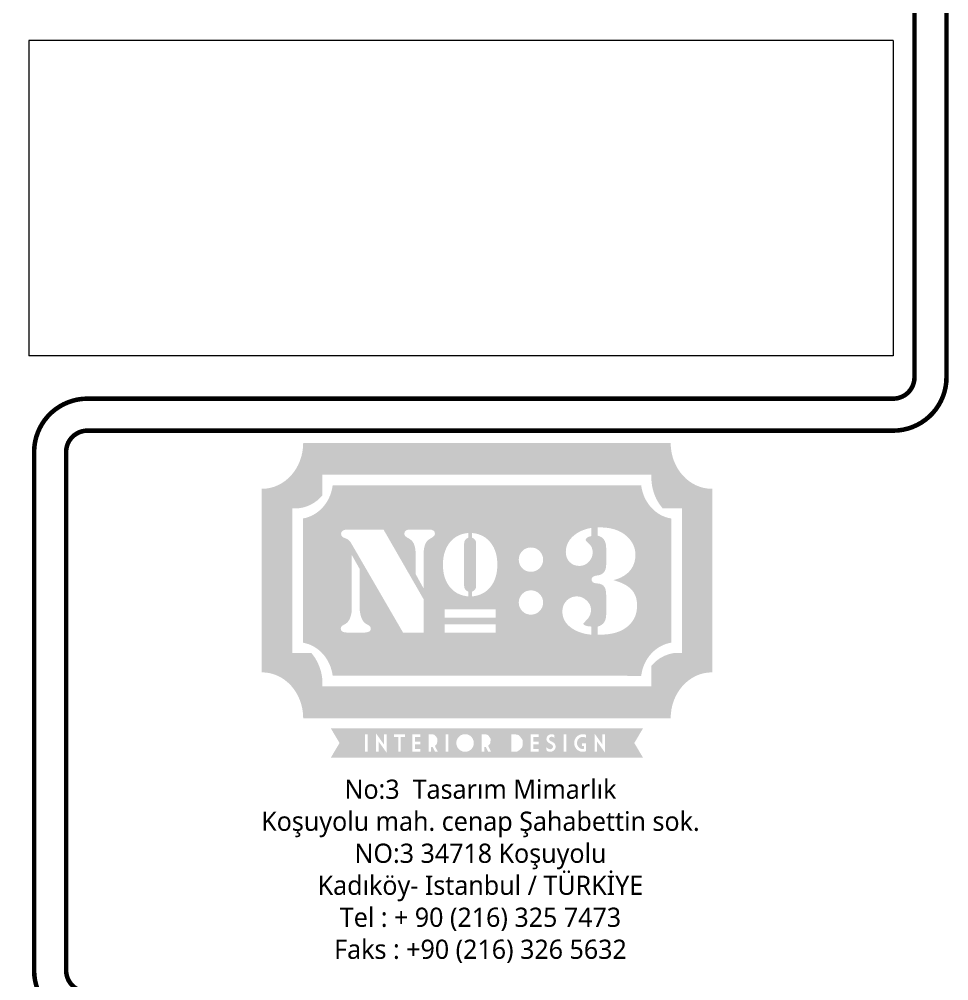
# Model space of a CAD drawing. Header units: millimetres. Extents: x 54215 to 67697, y 23496 to 56611.
# Drawn here: x 58113.1 to 58550.1, y 48710.3 to 49162.6 of the extents above; entities that cross this region are included whole.
import ezdxf

# ---------------------------------------------------------------- set-up
doc = ezdxf.new("R2010")
doc.units = ezdxf.units.MM
doc.layers.add('Layer 1', color=7, linetype='Continuous')
doc.layers.add('t_tarama', color=251, linetype='Continuous', lineweight=20)
doc.styles.get("Standard").update_dxf_attribs({"font": 'arial.ttf'})

msp = doc.modelspace()

# ---------------------------------------------------------------- hatches: boundary and pattern name
at = {"true_color": 0xe74a37}
h = msp.add_hatch(color=13, dxfattribs=at)
h.dxf.hatch_style = 1
edge = h.paths.add_edge_path()
edge.add_spline(control_points=[(58438.66, 48941.695), (58427.997, 48941.731), (58419.359, 48951.381), (58419.359, 48963.28), (58419.357, 48963.279), (58419.352, 48963.279), (58419.351, 48963.278), (58419.351, 48963.278), (58419.351, 48963.28), (58419.351, 48963.28), (58419.351, 48963.28), (58246.586, 48963.28), (58246.586, 48963.28), (58246.586, 48963.28), (58246.586, 48963.155), (58246.586, 48963.155), (58246.525, 48951.313), (58237.916, 48941.731), (58227.291, 48941.695), (58227.291, 48941.695), (58226.994, 48941.695), (58226.994, 48941.695), (58226.994, 48941.695), (58226.994, 48855.361), (58226.994, 48855.361), (58226.994, 48855.361), (58227.234, 48855.361), (58227.234, 48855.361), (58227.234, 48855.361), (58227.234, 48855.358), (58227.234, 48855.358), (58237.924, 48855.358), (58246.589, 48845.69), (58246.589, 48833.767), (58246.589, 48833.767), (58246.592, 48833.767), (58246.592, 48833.767), (58246.592, 48833.767), (58246.592, 48833.731), (58246.592, 48833.731), (58246.592, 48833.731), (58419.355, 48833.731), (58419.355, 48833.731), (58419.355, 48833.731), (58419.355, 48833.767), (58419.355, 48833.767), (58419.357, 48833.767), (58419.363, 48833.767), (58419.363, 48833.767), (58419.363, 48845.69), (58428.028, 48855.358), (58438.718, 48855.358), (58438.718, 48855.358), (58438.718, 48855.361), (58438.718, 48855.361), (58438.718, 48855.361), (58438.942, 48855.361), (58438.942, 48855.361), (58438.942, 48855.361), (58438.942, 48941.695), (58438.942, 48941.695), (58438.942, 48941.695), (58438.66, 48941.695), (58438.66, 48941.695)], knot_values=[0, 0, 0, 0, 1, 1, 1, 2, 2, 2, 3, 3, 3, 4, 4, 4, 5, 5, 5, 6, 6, 6, 7, 7, 7, 8, 8, 8, 9, 9, 9, 10, 10, 10, 11, 11, 11, 12, 12, 12, 13, 13, 13, 14, 14, 14, 15, 15, 15, 16, 16, 16, 17, 17, 17, 18, 18, 18, 19, 19, 19, 20, 20, 20, 21, 21, 21, 21], degree=3, periodic=0)
edge = h.paths.add_edge_path(flags=16)
edge.add_spline(control_points=[(58424.622, 48932.518), (58424.622, 48932.518), (58424.622, 48932.518), (58424.622, 48864.525), (58424.622, 48864.525), (58424.622, 48864.525), (58421.967, 48864.525), (58421.967, 48864.525), (58415.555, 48864.525), (58410.337, 48858.573), (58410.337, 48851.259), (58410.337, 48851.259), (58410.333, 48848.767), (58410.333, 48848.767), (58410.333, 48848.767), (58407.841, 48848.741), (58407.841, 48848.741), (58407.841, 48848.741), (58255.609, 48848.768), (58255.609, 48848.768), (58255.609, 48848.768), (58255.609, 48851.259), (58255.609, 48851.259), (58255.609, 48858.574), (58250.392, 48864.524), (58243.977, 48864.524), (58243.977, 48864.524), (58241.485, 48864.524), (58241.485, 48864.524), (58241.485, 48864.524), (58241.485, 48932.5), (58241.485, 48932.5), (58241.485, 48932.5), (58244.014, 48932.518), (58244.014, 48932.518), (58250.369, 48932.537), (58255.569, 48938.451), (58255.608, 48945.699), (58255.608, 48945.699), (58255.608, 48948.27), (58255.608, 48948.27), (58255.608, 48948.27), (58369.021, 48948.269), (58369.021, 48948.269), (58391.022, 48948.269), (58410.339, 48948.277), (58410.339, 48948.277), (58410.339, 48948.277), (58410.339, 48945.779), (58410.339, 48945.779), (58410.339, 48945.779), (58410.334, 48945.779), (58410.334, 48945.779), (58410.334, 48938.487), (58415.538, 48932.537), (58421.933, 48932.518), (58421.933, 48932.518), (58424.622, 48932.518)], knot_values=[0, 0, 0, 0, 1, 1, 1, 2, 2, 2, 3, 3, 3, 4, 4, 4, 5, 5, 5, 6, 6, 6, 7, 7, 7, 8, 8, 8, 9, 9, 9, 10, 10, 10, 11, 11, 11, 12, 12, 12, 13, 13, 13, 14, 14, 14, 15, 15, 15, 16, 16, 16, 17, 17, 17, 18, 18, 18, 19, 19, 19, 19], degree=3, periodic=0)
h = msp.add_hatch(color=13, dxfattribs=at)
h.dxf.hatch_style = 1
edge = h.paths.add_edge_path()
edge.add_spline(control_points=[(58419.641, 48898.521), (58419.641, 48913.118), (58419.641, 48927.715), (58419.641, 48927.715), (58412.319, 48928.849), (58406.514, 48935.248), (58405.507, 48943.288)], knot_values=[8, 8, 8, 8, 8.5, 8.5, 8.5, 9.5, 9.5, 9.5, 9.5], degree=3, periodic=0)
edge.add_spline(control_points=[(58405.507, 48943.288), (58405.507, 48943.288), (58260.434, 48943.288), (58260.434, 48943.288), (58259.43, 48935.324), (58253.714, 48928.969), (58246.511, 48927.748)], knot_values=[6, 6, 6, 6, 7, 7, 7, 8, 8, 8, 8], degree=3, periodic=0)
edge.add_spline(control_points=[(58246.511, 48927.748), (58246.511, 48927.748), (58246.47, 48869.302), (58246.47, 48869.302), (58253.715, 48868.1), (58259.44, 48861.74), (58260.437, 48853.749)], knot_values=[4, 4, 4, 4, 5, 5, 5, 6, 6, 6, 6], degree=3, periodic=0)
edge.add_spline(control_points=[(58260.437, 48853.749), (58260.437, 48853.749), (58405.351, 48853.723), (58405.351, 48853.723), (58405.351, 48853.723), (58405.351, 48853.723), (58405.351, 48853.723)], knot_values=[2.99999, 2.99999, 2.99999, 2.99999, 3.99999, 3.99999, 3.99999, 4, 4, 4, 4], degree=3, periodic=0)
edge.add_spline(control_points=[(58405.351, 48853.723), (58405.351, 48853.723), (58405.351, 48853.749), (58405.351, 48853.749), (58405.351, 48853.749), (58405.351, 48853.749), (58405.351, 48853.749)], knot_values=[1.99999, 1.99999, 1.99999, 1.99999, 2.99998, 2.99998, 2.99998, 2.99999, 2.99999, 2.99999, 2.99999], degree=3, periodic=0)
edge.add_spline(control_points=[(58405.351, 48853.749), (58405.351, 48853.749), (58405.51, 48853.749), (58405.51, 48853.749)], knot_values=[1.00001, 1.00001, 1.00001, 1.00001, 1.99999, 1.99999, 1.99999, 1.99999], degree=3, periodic=0)
edge.add_spline(control_points=[(58405.51, 48853.749), (58406.515, 48861.8), (58412.319, 48868.197), (58419.641, 48869.328)], knot_values=[0, 0, 0, 0, 1, 1, 1, 1], degree=3, periodic=0)
edge.add_spline(control_points=[(58419.641, 48869.328), (58419.641, 48869.328), (58419.641, 48883.925), (58419.641, 48898.521)], knot_values=[9.5, 9.5, 9.5, 9.5, 10, 10, 10, 10], degree=3, periodic=0)
edge = h.paths.add_edge_path(flags=16)
edge.add_spline(control_points=[(58349.583, 48912.396), (58350.677, 48913.53), (58352.037, 48914.091), (58353.66, 48914.091), (58355.284, 48914.091), (58356.641, 48913.53), (58357.738, 48912.396)], knot_values=[5, 5, 5, 5, 6, 6, 6, 7, 7, 7, 7], degree=3, periodic=0)
edge.add_spline(control_points=[(58357.738, 48912.396), (58358.833, 48911.269), (58359.381, 48909.928), (58359.381, 48908.369)], knot_values=[7, 7, 7, 7, 8, 8, 8, 8], degree=3, periodic=0)
edge.add_spline(control_points=[(58359.381, 48908.369), (58359.381, 48906.819), (58358.833, 48905.477), (58357.738, 48904.348)], knot_values=[0, 0, 0, 0, 1, 1, 1, 1], degree=3, periodic=0)
edge.add_spline(control_points=[(58357.738, 48904.348), (58356.641, 48903.218), (58355.284, 48902.653), (58353.66, 48902.653), (58352.037, 48902.653), (58350.677, 48903.218), (58349.583, 48904.348), (58348.488, 48905.477), (58347.938, 48906.819), (58347.938, 48908.369)], knot_values=[1, 1, 1, 1, 2, 2, 2, 3, 3, 3, 4, 4, 4, 4], degree=3, periodic=0)
edge.add_spline(control_points=[(58347.938, 48908.369), (58347.938, 48909.928), (58348.488, 48911.269), (58349.583, 48912.396)], knot_values=[4, 4, 4, 4, 5, 5, 5, 5], degree=3, periodic=0)
edge = h.paths.add_edge_path(flags=16)
edge.add_spline(control_points=[(58325.942, 48920.921), (58329.828, 48920.564), (58332.835, 48918.939), (58334.954, 48916.049)], knot_values=[5, 5, 5, 5, 6, 6, 6, 6], degree=3, periodic=0)
edge.add_spline(control_points=[(58334.954, 48916.049), (58336.902, 48913.391), (58337.874, 48910.04), (58337.874, 48906)], knot_values=[6, 6, 6, 6, 7, 7, 7, 7], degree=3, periodic=0)
edge.add_spline(control_points=[(58337.874, 48906), (58337.874, 48901.958), (58336.902, 48898.605), (58334.954, 48895.945)], knot_values=[7, 7, 7, 7, 8, 8, 8, 8], degree=3, periodic=0)
edge.add_spline(control_points=[(58334.954, 48895.945), (58332.835, 48893.055), (58329.828, 48891.433), (58325.942, 48891.073)], knot_values=[8, 8, 8, 8, 9, 9, 9, 9], degree=3, periodic=0)
edge.add_spline(control_points=[(58325.942, 48891.073), (58325.942, 48891.073), (58325.942, 48893.3), (58325.942, 48893.3)], knot_values=[0, 0, 0, 0, 1, 1, 1, 1], degree=3, periodic=0)
edge.add_spline(control_points=[(58325.942, 48893.3), (58327.246, 48893.76), (58327.898, 48894.678), (58327.898, 48896.061), (58327.898, 48896.061), (58327.898, 48915.932), (58327.898, 48915.932)], knot_values=[1, 1, 1, 1, 2, 2, 2, 3, 3, 3, 3], degree=3, periodic=0)
edge.add_spline(control_points=[(58327.898, 48915.932), (58327.898, 48917.316), (58327.246, 48918.237), (58325.942, 48918.698), (58325.942, 48918.698), (58325.942, 48920.921), (58325.942, 48920.921)], knot_values=[3, 3, 3, 3, 4, 4, 4, 5, 5, 5, 5], degree=3, periodic=0)
edge = h.paths.add_edge_path(flags=16)
edge.add_spline(control_points=[(58324.216, 48920.921), (58324.216, 48920.921), (58324.216, 48918.698), (58324.216, 48918.698)], knot_values=[0, 0, 0, 0, 1, 1, 1, 1], degree=3, periodic=0)
edge.add_spline(control_points=[(58324.216, 48918.698), (58322.91, 48918.237), (58322.259, 48917.316), (58322.259, 48915.932), (58322.259, 48915.932), (58322.259, 48896.061), (58322.259, 48896.061)], knot_values=[1, 1, 1, 1, 2, 2, 2, 3, 3, 3, 3], degree=3, periodic=0)
edge.add_spline(control_points=[(58322.259, 48896.061), (58322.259, 48894.678), (58322.91, 48893.76), (58324.216, 48893.3), (58324.216, 48893.3), (58324.216, 48891.073), (58324.216, 48891.073)], knot_values=[3, 3, 3, 3, 4, 4, 4, 5, 5, 5, 5], degree=3, periodic=0)
edge.add_spline(control_points=[(58324.216, 48891.073), (58320.325, 48891.433), (58317.321, 48893.055), (58315.198, 48895.945)], knot_values=[5, 5, 5, 5, 6, 6, 6, 6], degree=3, periodic=0)
edge.add_spline(control_points=[(58315.198, 48895.945), (58313.255, 48898.605), (58312.282, 48901.958), (58312.282, 48906)], knot_values=[6, 6, 6, 6, 7, 7, 7, 7], degree=3, periodic=0)
edge.add_spline(control_points=[(58312.282, 48906), (58312.282, 48910.04), (58313.255, 48913.391), (58315.198, 48916.049)], knot_values=[7, 7, 7, 7, 8, 8, 8, 8], degree=3, periodic=0)
edge.add_spline(control_points=[(58315.198, 48916.049), (58317.321, 48918.939), (58320.325, 48920.564), (58324.216, 48920.921)], knot_values=[8, 8, 8, 8, 9, 9, 9, 9], degree=3, periodic=0)
edge = h.paths.add_edge_path(flags=16)
edge.add_spline(control_points=[(58370.057, 48911.895), (58370.057, 48915.008), (58371.333, 48917.62), (58373.882, 48919.737)], knot_values=[8, 8, 8, 8, 9, 9, 9, 9], degree=3, periodic=0)
edge.add_spline(control_points=[(58373.882, 48919.737), (58376.13, 48921.597), (58378.871, 48922.786), (58382.114, 48923.301)], knot_values=[9, 9, 9, 9, 10, 10, 10, 10], degree=3, periodic=0)
edge.add_spline(control_points=[(58382.114, 48923.301), (58382.114, 48923.301), (58382.114, 48919.479), (58382.114, 48919.479)], knot_values=[0, 0, 0, 0, 1, 1, 1, 1], degree=3, periodic=0)
edge.add_spline(control_points=[(58382.114, 48919.479), (58380.299, 48919.131), (58379.392, 48918.505), (58379.392, 48917.598)], knot_values=[1, 1, 1, 1, 2, 2, 2, 2], degree=3, periodic=0)
edge.add_spline(control_points=[(58379.392, 48917.598), (58379.392, 48917.385), (58379.93, 48916.779), (58381.012, 48915.785)], knot_values=[2, 2, 2, 2, 3, 3, 3, 3], degree=3, periodic=0)
edge.add_spline(control_points=[(58381.012, 48915.785), (58382.136, 48914.79), (58382.699, 48913.451), (58382.699, 48911.763)], knot_values=[3, 3, 3, 3, 4, 4, 4, 4], degree=3, periodic=0)
edge.add_spline(control_points=[(58382.699, 48911.763), (58382.699, 48910.077), (58382.07, 48908.59), (58380.818, 48907.291)], knot_values=[4, 4, 4, 4, 5, 5, 5, 5], degree=3, periodic=0)
edge.add_spline(control_points=[(58380.818, 48907.291), (58379.611, 48906.038), (58378.161, 48905.411), (58376.472, 48905.411)], knot_values=[5, 5, 5, 5, 6, 6, 6, 6], degree=3, periodic=0)
edge.add_spline(control_points=[(58376.472, 48905.411), (58374.615, 48905.411), (58373.081, 48906.019), (58371.874, 48907.225)], knot_values=[6, 6, 6, 6, 7, 7, 7, 7], degree=3, periodic=0)
edge.add_spline(control_points=[(58371.874, 48907.225), (58370.664, 48908.479), (58370.057, 48910.036), (58370.057, 48911.895)], knot_values=[7, 7, 7, 7, 8, 8, 8, 8], degree=3, periodic=0)
edge = h.paths.add_edge_path(flags=16)
edge.add_spline(control_points=[(58349.583, 48892.236), (58350.677, 48893.369), (58352.037, 48893.931), (58353.66, 48893.931), (58355.284, 48893.931), (58356.641, 48893.369), (58357.738, 48892.236)], knot_values=[5, 5, 5, 5, 6, 6, 6, 7, 7, 7, 7], degree=3, periodic=0)
edge.add_spline(control_points=[(58357.738, 48892.236), (58358.833, 48891.108), (58359.381, 48889.766), (58359.381, 48888.212)], knot_values=[7, 7, 7, 7, 8, 8, 8, 8], degree=3, periodic=0)
edge.add_spline(control_points=[(58359.381, 48888.212), (58359.381, 48886.66), (58358.833, 48885.318), (58357.738, 48884.189)], knot_values=[0, 0, 0, 0, 1, 1, 1, 1], degree=3, periodic=0)
edge.add_spline(control_points=[(58357.738, 48884.189), (58356.641, 48883.061), (58355.284, 48882.495), (58353.66, 48882.495), (58352.037, 48882.495), (58350.677, 48883.061), (58349.583, 48884.189)], knot_values=[1, 1, 1, 1, 2, 2, 2, 3, 3, 3, 3], degree=3, periodic=0)
edge.add_spline(control_points=[(58349.583, 48884.189), (58348.488, 48885.318), (58347.938, 48886.66), (58347.938, 48888.212)], knot_values=[3, 3, 3, 3, 4, 4, 4, 4], degree=3, periodic=0)
edge.add_spline(control_points=[(58347.938, 48888.212), (58347.938, 48889.766), (58348.488, 48891.108), (58349.583, 48892.236)], knot_values=[4, 4, 4, 4, 5, 5, 5, 5], degree=3, periodic=0)
edge = h.paths.add_edge_path(flags=16)
edge.add_spline(control_points=[(58385.033, 48923.498), (58390.865, 48923.757), (58395.444, 48922.376), (58398.772, 48919.35)], knot_values=[16, 16, 16, 16, 17, 17, 17, 17], degree=3, periodic=0)
edge.add_spline(control_points=[(58398.772, 48919.35), (58401.453, 48916.885), (58402.791, 48913.989), (58402.791, 48910.661)], knot_values=[17, 17, 17, 17, 18, 18, 18, 18], degree=3, periodic=0)
edge.add_spline(control_points=[(58402.791, 48910.661), (58402.791, 48907.595), (58401.846, 48905.002), (58399.942, 48902.883)], knot_values=[18, 18, 18, 18, 19, 19, 19, 19], degree=3, periodic=0)
edge.add_spline(control_points=[(58399.942, 48902.883), (58398.166, 48900.938), (58395.728, 48899.577), (58392.616, 48898.799)], knot_values=[19, 19, 19, 19, 20, 20, 20, 20], degree=3, periodic=0)
edge.add_spline(control_points=[(58392.616, 48898.799), (58392.616, 48898.799), (58392.616, 48898.671), (58392.616, 48898.671)], knot_values=[0.00001, 0.00001, 0.00001, 0.00001, 1, 1, 1, 1], degree=3, periodic=0)
edge.add_spline(control_points=[(58392.616, 48898.671), (58396.33, 48897.634), (58399.032, 48896.252), (58400.717, 48894.523)], knot_values=[1, 1, 1, 1, 2, 2, 2, 2], degree=3, periodic=0)
edge.add_spline(control_points=[(58400.717, 48894.523), (58402.618, 48892.62), (58403.572, 48890.049), (58403.572, 48886.807)], knot_values=[2, 2, 2, 2, 3, 3, 3, 3], degree=3, periodic=0)
edge.add_spline(control_points=[(58403.572, 48886.807), (58403.572, 48883.093), (58402.339, 48880.022), (58399.875, 48877.604)], knot_values=[3, 3, 3, 3, 4, 4, 4, 4], degree=3, periodic=0)
edge.add_spline(control_points=[(58399.875, 48877.604), (58396.635, 48874.447), (58391.685, 48872.937), (58385.033, 48873.068), (58385.033, 48873.068), (58385.033, 48876.892), (58385.033, 48876.892)], knot_values=[4, 4, 4, 4, 5, 5, 5, 6, 6, 6, 6], degree=3, periodic=0)
edge.add_spline(control_points=[(58385.033, 48876.892), (58387.711, 48877.54), (58389.051, 48879.488), (58389.051, 48882.722), (58389.051, 48882.722), (58389.051, 48891.412), (58389.051, 48891.412)], knot_values=[6, 6, 6, 6, 7, 7, 7, 8, 8, 8, 8], degree=3, periodic=0)
edge.add_spline(control_points=[(58389.051, 48891.412), (58389.051, 48893.18), (58388.811, 48894.498), (58388.336, 48895.363)], knot_values=[8, 8, 8, 8, 9, 9, 9, 9], degree=3, periodic=0)
edge.add_spline(control_points=[(58388.336, 48895.363), (58387.733, 48896.489), (58386.545, 48897.092), (58384.775, 48897.183)], knot_values=[9, 9, 9, 9, 10, 10, 10, 10], degree=3, periodic=0)
edge.add_spline(control_points=[(58384.775, 48897.183), (58383.043, 48897.267), (58382.178, 48897.87), (58382.178, 48898.994)], knot_values=[10, 10, 10, 10, 11, 11, 11, 11], degree=3, periodic=0)
edge.add_spline(control_points=[(58382.178, 48898.994), (58382.178, 48900.118), (58383.066, 48900.768), (58384.838, 48900.938)], knot_values=[11, 11, 11, 11, 12, 12, 12, 12], degree=3, periodic=0)
edge.add_spline(control_points=[(58384.838, 48900.938), (58387.646, 48901.2), (58389.051, 48902.949), (58389.051, 48906.189), (58389.051, 48906.189), (58389.051, 48913.712), (58389.051, 48913.712)], knot_values=[12, 12, 12, 12, 13, 13, 13, 14, 14, 14, 14], degree=3, periodic=0)
edge.add_spline(control_points=[(58389.051, 48913.712), (58389.051, 48917.08), (58387.711, 48919.07), (58385.033, 48919.671), (58385.033, 48919.671), (58385.033, 48923.498), (58385.033, 48923.498)], knot_values=[14, 14, 14, 14, 15, 15, 15, 16, 16, 16, 16], degree=3, periodic=0)
edge = h.paths.add_edge_path(flags=16)
edge.add_spline(control_points=[(58308.527, 48920.579), (58308.527, 48919.888), (58308.072, 48919.286), (58307.165, 48918.766)], knot_values=[7, 7, 7, 7, 8, 8, 8, 8], degree=3, periodic=0)
edge.add_spline(control_points=[(58307.165, 48918.766), (58305.911, 48918.115), (58305.048, 48917.449), (58304.571, 48916.757)], knot_values=[8, 8, 8, 8, 9, 9, 9, 9], degree=3, periodic=0)
edge.add_spline(control_points=[(58304.571, 48916.757), (58303.664, 48915.46), (58303.209, 48913.474), (58303.209, 48910.791), (58303.209, 48910.791), (58303.209, 48908.575), (58303.209, 48905.806)], knot_values=[9, 9, 9, 9, 10, 10, 10, 10.3750225, 10.3750225, 10.3750225, 10.3750225], degree=3, periodic=0)
edge.add_spline(control_points=[(58303.209, 48905.806), (58303.209, 48903.037), (58303.209, 48899.715), (58303.209, 48897.5)], knot_values=[10.3750225, 10.3750225, 10.3750225, 10.3750225, 10.750015, 10.750015, 10.750015, 10.750015], degree=3, periodic=0)
edge.add_spline(control_points=[(58303.209, 48897.5), (58303.209, 48896.946), (58303.209, 48896.461), (58303.209, 48896.072)], knot_values=[10.750015, 10.750015, 10.750015, 10.750015, 10.8437631, 10.8437631, 10.8437631, 10.8437631], degree=3, periodic=0)
edge.add_spline(control_points=[(58303.209, 48896.072), (58303.209, 48895.683), (58303.209, 48895.388), (58303.209, 48895.215)], knot_values=[10.8437631, 10.8437631, 10.8437631, 10.8437631, 10.9375113, 10.9375113, 10.9375113, 10.9375113], degree=3, periodic=0)
edge.add_spline(control_points=[(58303.209, 48895.215), (58303.209, 48895.172), (58303.209, 48895.136), (58303.209, 48895.109)], knot_values=[10.9375113, 10.9375113, 10.9375113, 10.9375113, 10.9609483, 10.9609483, 10.9609483, 10.9609483], degree=3, periodic=0)
edge.add_spline(control_points=[(58303.209, 48895.109), (58303.209, 48895.081), (58303.209, 48895.061), (58303.209, 48895.05)], knot_values=[10.9609483, 10.9609483, 10.9609483, 10.9609483, 10.9843853, 10.9843853, 10.9843853, 10.9843853], degree=3, periodic=0)
edge.add_spline(control_points=[(58303.209, 48895.05), (58303.209, 48895.047), (58303.209, 48895.045), (58303.209, 48895.043)], knot_values=[10.9843853, 10.9843853, 10.9843853, 10.9843853, 10.9902446, 10.9902446, 10.9902446, 10.9902446], degree=3, periodic=0)
edge.add_spline(control_points=[(58303.209, 48895.043), (58303.209, 48895.041), (58303.209, 48895.04), (58303.209, 48895.039)], knot_values=[10.9902446, 10.9902446, 10.9902446, 10.9902446, 10.9961038, 10.9961038, 10.9961038, 10.9961038], degree=3, periodic=0)
edge.add_spline(control_points=[(58303.209, 48895.039), (58303.209, 48895.039), (58303.209, 48895.039), (58303.209, 48895.039)], knot_values=[10.9961038, 10.9961038, 10.9961038, 10.9961038, 10.9975686, 10.9975686, 10.9975686, 10.9975686], degree=3, periodic=0)
edge.add_spline(control_points=[(58303.209, 48895.039), (58303.209, 48895.039), (58303.209, 48895.039), (58303.209, 48895.039)], knot_values=[10.9975686, 10.9975686, 10.9975686, 10.9975686, 10.9990335, 10.9990335, 10.9990335, 10.9990335], degree=3, periodic=0)
edge.add_spline(control_points=[(58303.209, 48895.039), (58303.209, 48895.039), (58303.209, 48895.039), (58303.209, 48895.039)], knot_values=[10.9990335, 10.9990335, 10.9990335, 10.9990335, 10.9993997, 10.9993997, 10.9993997, 10.9993997], degree=3, periodic=0)
edge.add_spline(control_points=[(58303.209, 48895.039), (58303.209, 48895.039), (58303.209, 48895.039), (58303.209, 48895.039)], knot_values=[10.9993997, 10.9993997, 10.9993997, 10.9993997, 10.9997659, 10.9997659, 10.9997659, 10.9997659], degree=3, periodic=0)
edge.add_spline(control_points=[(58303.209, 48895.039), (58303.209, 48895.039), (58303.209, 48895.039), (58303.209, 48895.039), (58303.209, 48895.039), (58303.209, 48895.039), (58303.209, 48895.039)], knot_values=[10.9997659, 10.9997659, 10.9997659, 10.9997659, 11, 11, 11, 11.0048927, 11.0048927, 11.0048927, 11.0048927], degree=3, periodic=0)
edge.add_spline(control_points=[(58303.041, 48895.112), (58303.001, 48895.184), (58302.934, 48895.306), (58302.844, 48895.468)], knot_values=[12.0624887, 12.0624887, 12.0624887, 12.0624887, 12.1562369, 12.1562369, 12.1562369, 12.1562369], degree=3, periodic=0)
edge.add_spline(control_points=[(58302.844, 48895.468), (58302.754, 48895.63), (58302.642, 48895.832), (58302.515, 48896.062)], knot_values=[12.1562369, 12.1562369, 12.1562369, 12.1562369, 12.249985, 12.249985, 12.249985, 12.249985], degree=3, periodic=0)
edge.add_spline(control_points=[(58302.515, 48896.062), (58302.004, 48896.983), (58301.238, 48898.365), (58300.6, 48899.516)], knot_values=[12.249985, 12.249985, 12.249985, 12.249985, 12.6249775, 12.6249775, 12.6249775, 12.6249775], degree=3, periodic=0)
edge.add_spline(control_points=[(58300.6, 48899.516), (58299.961, 48900.667), (58299.451, 48901.589), (58299.451, 48901.589), (58299.451, 48901.589), (58299.451, 48910.791), (58299.451, 48910.791)], knot_values=[12.6249775, 12.6249775, 12.6249775, 12.6249775, 13, 13, 13, 14, 14, 14, 14], degree=3, periodic=0)
edge.add_spline(control_points=[(58299.451, 48910.791), (58299.451, 48913.474), (58298.996, 48915.46), (58298.09, 48916.757)], knot_values=[1, 1, 1, 1, 2, 2, 2, 2], degree=3, periodic=0)
edge.add_spline(control_points=[(58298.09, 48916.757), (58297.615, 48917.449), (58296.752, 48918.115), (58295.498, 48918.766)], knot_values=[2, 2, 2, 2, 3, 3, 3, 3], degree=3, periodic=0)
edge.add_spline(control_points=[(58295.498, 48918.766), (58294.588, 48919.286), (58294.136, 48919.888), (58294.136, 48920.579)], knot_values=[3, 3, 3, 3, 4, 4, 4, 4], degree=3, periodic=0)
edge.add_spline(control_points=[(58294.136, 48920.579), (58294.136, 48921.877), (58295.066, 48922.526), (58296.922, 48922.526), (58296.922, 48922.526), (58305.74, 48922.526), (58305.74, 48922.526)], knot_values=[4, 4, 4, 4, 5, 5, 5, 6, 6, 6, 6], degree=3, periodic=0)
edge.add_spline(control_points=[(58305.74, 48922.526), (58307.597, 48922.526), (58308.527, 48921.877), (58308.527, 48920.579)], knot_values=[6, 6, 6, 6, 7, 7, 7, 7], degree=3, periodic=0)
h.paths.add_polyline_path([(58337.073, 48885.013), (58337.073, 48881.071), (58313.081, 48881.071), (58313.081, 48885.013)], flags=16)
edge = h.paths.add_edge_path(flags=16)
edge.add_spline(control_points=[(58370.381, 48889.014), (58371.679, 48890.395), (58373.341, 48891.086), (58375.374, 48891.086)], knot_values=[4, 4, 4, 4, 5, 5, 5, 5], degree=3, periodic=0)
edge.add_spline(control_points=[(58375.374, 48891.086), (58377.014, 48891.086), (58378.503, 48890.437), (58379.846, 48889.144)], knot_values=[5, 5, 5, 5, 6, 6, 6, 6], degree=3, periodic=0)
edge.add_spline(control_points=[(58379.846, 48889.144), (58381.231, 48887.887), (58381.917, 48886.44), (58381.917, 48884.8)], knot_values=[6, 6, 6, 6, 7, 7, 7, 7], degree=3, periodic=0)
edge.add_spline(control_points=[(58381.917, 48884.8), (58381.917, 48883.029), (58381.314, 48881.515), (58380.106, 48880.26)], knot_values=[7, 7, 7, 7, 8, 8, 8, 8], degree=3, periodic=0)
edge.add_spline(control_points=[(58380.106, 48880.26), (58378.892, 48879.007), (58378.291, 48878.337), (58378.291, 48878.252)], knot_values=[8, 8, 8, 8, 9, 9, 9, 9], degree=3, periodic=0)
edge.add_spline(control_points=[(58378.291, 48878.252), (58378.291, 48877.519), (58379.564, 48877.063), (58382.114, 48876.892)], knot_values=[9, 9, 9, 9, 10, 10, 10, 10], degree=3, periodic=0)
edge.add_spline(control_points=[(58382.114, 48876.892), (58382.114, 48876.892), (58382.114, 48873.068), (58382.114, 48873.068)], knot_values=[0, 0, 0, 0, 1, 1, 1, 1], degree=3, periodic=0)
edge.add_spline(control_points=[(58382.114, 48873.068), (58378.573, 48873.371), (58375.522, 48874.361), (58372.975, 48876.047)], knot_values=[1, 1, 1, 1, 2, 2, 2, 2], degree=3, periodic=0)
edge.add_spline(control_points=[(58372.975, 48876.047), (58369.948, 48878.081), (58368.436, 48880.736), (58368.436, 48884.022)], knot_values=[2, 2, 2, 2, 3, 3, 3, 3], degree=3, periodic=0)
edge.add_spline(control_points=[(58368.436, 48884.022), (58368.436, 48886.013), (58369.087, 48887.672), (58370.381, 48889.014)], knot_values=[3, 3, 3, 3, 4, 4, 4, 4], degree=3, periodic=0)
h.paths.add_polyline_path([(58337.073, 48877.982), (58337.073, 48874.039), (58313.081, 48874.039), (58313.081, 48877.982)], flags=16)
edge = h.paths.add_edge_path(flags=16)
edge.add_spline(control_points=[(58293.778, 48906.125), (58298.493, 48897.924), (58303.209, 48889.723), (58303.209, 48889.723), (58303.209, 48889.723), (58303.209, 48885.802), (58303.209, 48881.881)], knot_values=[0.5, 0.5, 0.5, 0.5, 1, 1, 1, 1.5, 1.5, 1.5, 1.5], degree=3, periodic=0)
edge.add_spline(control_points=[(58303.209, 48881.881), (58303.209, 48877.96), (58303.209, 48874.039), (58303.209, 48874.039), (58303.209, 48874.039), (58300.795, 48874.039), (58298.382, 48874.039)], knot_values=[1.5, 1.5, 1.5, 1.5, 2, 2, 2, 2.5, 2.5, 2.5, 2.5], degree=3, periodic=0)
edge.add_spline(control_points=[(58298.382, 48874.039), (58295.968, 48874.039), (58293.555, 48874.039), (58293.555, 48874.039), (58293.555, 48874.039), (58269.828, 48914.94), (58269.828, 48914.94)], knot_values=[2.5, 2.5, 2.5, 2.5, 3, 3, 3, 4, 4, 4, 4], degree=3, periodic=0)
edge.add_spline(control_points=[(58269.828, 48914.94), (58269.137, 48916.151), (58268.681, 48916.866), (58268.467, 48917.08)], knot_values=[4, 4, 4, 4, 5, 5, 5, 5], degree=3, periodic=0)
edge.add_spline(control_points=[(58268.467, 48917.08), (58267.992, 48917.684), (58267.276, 48918.137), (58266.326, 48918.44)], knot_values=[5, 5, 5, 5, 6, 6, 6, 6], degree=3, periodic=0)
edge.add_spline(control_points=[(58266.326, 48918.44), (58265.03, 48918.872), (58264.38, 48919.564), (58264.38, 48920.517)], knot_values=[6, 6, 6, 6, 7, 7, 7, 7], degree=3, periodic=0)
edge.add_spline(control_points=[(58264.38, 48920.517), (58264.38, 48921.855), (58265.486, 48922.526), (58267.69, 48922.526), (58267.69, 48922.526), (58271.855, 48922.526), (58276.019, 48922.526)], knot_values=[7, 7, 7, 7, 8, 8, 8, 8.5, 8.5, 8.5, 8.5], degree=3, periodic=0)
edge.add_spline(control_points=[(58276.019, 48922.526), (58280.184, 48922.526), (58284.348, 48922.526), (58284.348, 48922.526), (58284.348, 48922.526), (58289.063, 48914.325), (58293.778, 48906.125)], knot_values=[8.5, 8.5, 8.5, 8.5, 9, 9, 9, 9.5, 9.5, 9.5, 9.5], degree=3, periodic=0)
edge = h.paths.add_edge_path(flags=16)
edge.add_spline(control_points=[(58271.382, 48907.099), (58272.289, 48905.479), (58273.196, 48903.859), (58273.196, 48903.859), (58273.196, 48903.859), (58273.196, 48884.28), (58273.196, 48884.28)], knot_values=[2.5, 2.5, 2.5, 2.5, 3, 3, 3, 4, 4, 4, 4], degree=3, periodic=0)
edge.add_spline(control_points=[(58273.196, 48884.28), (58273.501, 48881.945), (58274.106, 48880.238), (58275.012, 48879.161)], knot_values=[4, 4, 4, 4, 5, 5, 5, 5], degree=3, periodic=0)
edge.add_spline(control_points=[(58275.012, 48879.161), (58275.402, 48878.643), (58276.158, 48878.102), (58277.28, 48877.54)], knot_values=[5, 5, 5, 5, 6, 6, 6, 6], degree=3, periodic=0)
edge.add_spline(control_points=[(58277.28, 48877.54), (58278.018, 48877.152), (58278.383, 48876.607), (58278.383, 48875.921)], knot_values=[6, 6, 6, 6, 7, 7, 7, 7], degree=3, periodic=0)
edge.add_spline(control_points=[(58278.383, 48875.921), (58278.383, 48874.667), (58277.261, 48874.039), (58275.012, 48874.039), (58275.012, 48874.039), (58267.623, 48874.039), (58267.623, 48874.039)], knot_values=[7, 7, 7, 7, 8, 8, 8, 9, 9, 9, 9], degree=3, periodic=0)
edge.add_spline(control_points=[(58267.623, 48874.039), (58265.376, 48874.039), (58264.253, 48874.667), (58264.253, 48875.921)], knot_values=[9, 9, 9, 9, 10, 10, 10, 10], degree=3, periodic=0)
edge.add_spline(control_points=[(58264.253, 48875.921), (58264.253, 48876.607), (58264.621, 48877.152), (58265.354, 48877.54)], knot_values=[10, 10, 10, 10, 11, 11, 11, 11], degree=3, periodic=0)
edge.add_spline(control_points=[(58265.354, 48877.54), (58266.478, 48878.102), (58267.233, 48878.643), (58267.623, 48879.161)], knot_values=[11, 11, 11, 11, 12, 12, 12, 12], degree=3, periodic=0)
edge.add_spline(control_points=[(58267.623, 48879.161), (58268.532, 48880.238), (58269.137, 48881.945), (58269.438, 48884.28)], knot_values=[12, 12, 12, 12, 13, 13, 13, 13], degree=3, periodic=0)
edge.add_spline(control_points=[(58269.438, 48884.28), (58269.438, 48884.28), (58269.438, 48890.795), (58269.438, 48897.31)], knot_values=[0, 0, 0, 0, 0.5, 0.5, 0.5, 0.5], degree=3, periodic=0)
edge.add_spline(control_points=[(58269.438, 48897.31), (58269.438, 48903.824), (58269.438, 48910.339), (58269.438, 48910.339)], knot_values=[0.5, 0.5, 0.5, 0.5, 1, 1, 1, 1], degree=3, periodic=0)
edge.add_spline(control_points=[(58269.438, 48910.339), (58269.438, 48910.339), (58269.568, 48910.339), (58269.568, 48910.339)], knot_values=[1.00001, 1.00001, 1.00001, 1.00001, 1.99999, 1.99999, 1.99999, 1.99999], degree=3, periodic=0)
edge.add_spline(control_points=[(58269.568, 48910.339), (58269.568, 48910.339), (58269.568, 48910.339), (58269.568, 48910.339), (58269.568, 48910.339), (58270.475, 48908.719), (58271.382, 48907.099)], knot_values=[1.99999, 1.99999, 1.99999, 1.99999, 2.25, 2.25, 2.25, 2.5, 2.5, 2.5, 2.5], degree=3, periodic=0)
at = {"layer": 'Layer 1', "true_color": 0xe74a37}
h = msp.add_hatch(color=13, dxfattribs=at)
h.dxf.hatch_style = 2
h.paths.add_polyline_path([(58378.67, 48829.086), (58287.264, 48829.086), (58259.541, 48829.086), (58263.67, 48822.134), (58259.541, 48815.178), (58287.264, 48815.178), (58378.67, 48815.178), (58406.395, 48815.178), (58402.264, 48822.134), (58406.395, 48829.086)])
h.paths.add_polyline_path([(58276.867, 48818.002), (58275.657, 48818.002), (58275.657, 48826.215), (58276.867, 48826.215)])
h.paths.add_polyline_path([(58285.757, 48817.64), (58282.069, 48822.795), (58282.069, 48818.002), (58280.86, 48818.002), (58280.86, 48826.596), (58284.548, 48821.428), (58284.548, 48826.261), (58285.757, 48826.261)])
h.paths.add_polyline_path([(58294.44, 48824.966), (58292.454, 48824.966), (58292.454, 48818.047), (58291.244, 48818.047), (58291.244, 48824.966), (58289.258, 48824.966), (58289.258, 48826.261), (58294.44, 48826.261)])
h.paths.add_polyline_path([(58301.622, 48824.966), (58299.155, 48824.966), (58299.155, 48822.734), (58301.622, 48822.734), (58301.622, 48821.483), (58299.155, 48821.483), (58299.155, 48819.253), (58301.622, 48819.253), (58301.622, 48818.002), (58297.941, 48818.002), (58297.941, 48826.215), (58301.622, 48826.215)])
edge = h.paths.add_edge_path()
edge.add_spline(control_points=[(58309.404, 48821.736), (58309.404, 48821.736), (58309.404, 48821.736), (58308.875, 48821.153), (58308.741, 48821.01), (58308.605, 48820.883), (58308.46, 48820.775), (58308.46, 48820.775), (58309.901, 48817.991), (58309.901, 48817.991), (58309.901, 48817.991), (58308.606, 48817.991), (58308.606, 48817.991), (58308.606, 48817.991), (58307.408, 48820.324), (58307.408, 48820.324), (58307.258, 48820.298), (58307.108, 48820.285), (58306.954, 48820.285), (58306.882, 48820.285), (58306.811, 48820.288), (58306.737, 48820.295), (58306.737, 48820.295), (58306.737, 48818.013), (58306.737, 48818.013), (58306.737, 48818.013), (58305.529, 48818.013), (58305.529, 48818.013), (58305.529, 48818.013), (58305.529, 48826.227), (58305.529, 48826.227), (58305.529, 48826.227), (58306.737, 48826.227), (58306.737, 48826.227), (58306.737, 48826.227), (58306.737, 48826.222), (58306.737, 48826.222), (58306.811, 48826.225), (58306.882, 48826.227), (58306.954, 48826.227), (58307.705, 48826.227), (58308.346, 48825.936), (58308.875, 48825.357), (58309.404, 48824.775), (58309.669, 48824.077), (58309.669, 48823.259), (58309.669, 48822.437), (58309.404, 48821.736)], knot_values=[0, 0, 0, 0, 0.00005, 0.0001, 1, 1, 1, 2, 2, 2, 3, 3, 3, 4, 4, 4, 5, 5, 5, 6, 6, 6, 7, 7, 7, 8, 8, 8, 9, 9, 9, 10, 10, 10, 11, 11, 11, 12, 12, 12, 13, 13, 13, 14, 14, 14, 15, 15, 15, 15], degree=3, periodic=0)
h.paths.add_polyline_path([(58314.838, 48818.002), (58313.628, 48818.002), (58313.628, 48826.261), (58314.838, 48826.261)])
edge = h.paths.add_edge_path()
edge.add_spline(control_points=[(58325.208, 48825.439), (58325.208, 48825.439), (58325.208, 48825.439), (58325.577, 48825.067), (58325.949, 48824.695), (58326.241, 48824.255), (58326.455, 48823.748), (58326.669, 48823.238), (58326.777, 48822.7), (58326.777, 48822.131), (58326.777, 48821.559), (58326.669, 48821.021), (58326.455, 48820.522), (58326.241, 48820.021), (58325.949, 48819.585), (58325.577, 48819.214), (58325.208, 48818.841), (58324.774, 48818.547), (58324.282, 48818.33), (58323.789, 48818.111), (58323.26, 48818.002), (58322.695, 48818.002), (58322.127, 48818.002), (58321.595, 48818.111), (58321.103, 48818.33), (58320.61, 48818.547), (58320.177, 48818.841), (58319.807, 48819.214), (58319.436, 48819.585), (58319.144, 48820.021), (58318.93, 48820.522), (58318.716, 48821.021), (58318.609, 48821.559), (58318.609, 48822.131), (58318.609, 48822.7), (58318.716, 48823.238), (58318.93, 48823.748), (58319.144, 48824.255), (58319.436, 48824.695), (58319.807, 48825.067), (58320.177, 48825.439), (58320.61, 48825.733), (58321.103, 48825.948), (58321.595, 48826.164), (58322.127, 48826.273), (58322.695, 48826.273), (58323.26, 48826.273), (58323.789, 48826.164), (58324.282, 48825.948), (58324.774, 48825.733), (58325.208, 48825.439)], knot_values=[0, 0, 0, 0, 0.00005, 0.0001, 1, 1, 1, 2, 2, 2, 3, 3, 3, 4, 4, 4, 5, 5, 5, 6, 6, 6, 7, 7, 7, 8, 8, 8, 9, 9, 9, 10, 10, 10, 11, 11, 11, 12, 12, 12, 13, 13, 13, 14, 14, 14, 15, 15, 15, 16, 16, 16, 16], degree=3, periodic=0)
edge = h.paths.add_edge_path()
edge.add_spline(control_points=[(58334.408, 48821.736), (58334.408, 48821.736), (58334.408, 48821.736), (58333.879, 48821.153), (58333.746, 48821.01), (58333.607, 48820.883), (58333.464, 48820.775), (58333.464, 48820.775), (58334.904, 48817.991), (58334.904, 48817.991), (58334.904, 48817.991), (58333.61, 48817.991), (58333.61, 48817.991), (58333.61, 48817.991), (58332.411, 48820.324), (58332.411, 48820.324), (58332.264, 48820.298), (58332.111, 48820.285), (58331.957, 48820.285), (58331.886, 48820.285), (58331.813, 48820.288), (58331.741, 48820.295), (58331.741, 48820.295), (58331.741, 48818.013), (58331.741, 48818.013), (58331.741, 48818.013), (58330.531, 48818.013), (58330.531, 48818.013), (58330.531, 48818.013), (58330.531, 48826.227), (58330.531, 48826.227), (58330.531, 48826.227), (58331.741, 48826.227), (58331.741, 48826.227), (58331.741, 48826.227), (58331.741, 48826.222), (58331.741, 48826.222), (58331.813, 48826.225), (58331.886, 48826.227), (58331.957, 48826.227), (58332.71, 48826.227), (58333.35, 48825.936), (58333.879, 48825.357), (58334.408, 48824.775), (58334.672, 48824.077), (58334.672, 48823.259), (58334.672, 48822.437), (58334.408, 48821.736)], knot_values=[0, 0, 0, 0, 0.00005, 0.0001, 1, 1, 1, 2, 2, 2, 3, 3, 3, 4, 4, 4, 5, 5, 5, 6, 6, 6, 7, 7, 7, 8, 8, 8, 9, 9, 9, 10, 10, 10, 11, 11, 11, 12, 12, 12, 13, 13, 13, 14, 14, 14, 15, 15, 15, 15], degree=3, periodic=0)
edge = h.paths.add_edge_path()
edge.add_spline(control_points=[(58345.864, 48826.215), (58345.864, 48826.215), (58345.864, 48826.215), (58345.864, 48826.215), (58346.962, 48826.215), (58347.897, 48825.815), (58348.673, 48825.014), (58349.45, 48824.212), (58349.837, 48823.243), (58349.837, 48822.11), (58349.837, 48820.977), (58349.45, 48820.012), (58348.673, 48819.207), (58347.897, 48818.404), (58346.962, 48818.002), (58345.864, 48818.002), (58345.864, 48818.002), (58344.401, 48818.002), (58344.401, 48818.002), (58344.401, 48818.002), (58344.401, 48826.215), (58344.401, 48826.215), (58344.401, 48826.215), (58345.864, 48826.215)], knot_values=[0, 0, 0, 0, 0.00005, 0.0001, 1, 1, 1, 2, 2, 2, 3, 3, 3, 4, 4, 4, 5, 5, 5, 6, 6, 6, 7, 7, 7, 7], degree=3, periodic=0)
h.paths.add_polyline_path([(58357.275, 48824.966), (58354.808, 48824.966), (58354.808, 48822.734), (58357.275, 48822.734), (58357.275, 48821.483), (58354.808, 48821.483), (58354.808, 48819.253), (58357.275, 48819.253), (58357.275, 48818.002), (58353.594, 48818.002), (58353.594, 48826.215), (58357.275, 48826.215)])
edge = h.paths.add_edge_path()
edge.add_spline(control_points=[(58364.482, 48822.179), (58364.482, 48822.179), (58364.482, 48822.179), (58364.658, 48822.008), (58364.834, 48821.837), (58364.976, 48821.621), (58365.085, 48821.363), (58365.193, 48821.101), (58365.25, 48820.793), (58365.258, 48820.435), (58365.258, 48820.109), (58365.192, 48819.796), (58365.058, 48819.501), (58364.925, 48819.205), (58364.74, 48818.944), (58364.502, 48818.717), (58364.265, 48818.49), (58363.992, 48818.311), (58363.684, 48818.183), (58363.376, 48818.056), (58363.055, 48817.991), (58362.72, 48817.991), (58362.376, 48817.991), (58362.07, 48818.036), (58361.805, 48818.125), (58361.54, 48818.214), (58361.257, 48818.375), (58360.955, 48818.605), (58360.955, 48818.605), (58360.955, 48820.14), (58360.955, 48820.14), (58361.144, 48819.935), (58361.285, 48819.796), (58361.389, 48819.724), (58361.489, 48819.651), (58361.612, 48819.574), (58361.758, 48819.493), (58361.903, 48819.41), (58362.064, 48819.341), (58362.239, 48819.286), (58362.416, 48819.23), (58362.591, 48819.202), (58362.764, 48819.202), (58363.12, 48819.202), (58363.412, 48819.33), (58363.641, 48819.585), (58363.869, 48819.84), (58363.984, 48820.141), (58363.984, 48820.491), (58363.984, 48820.777), (58363.887, 48821.01), (58363.693, 48821.189), (58363.498, 48821.367), (58363.18, 48821.571), (58362.737, 48821.802), (58362.47, 48821.943), (58362.247, 48822.073), (58362.063, 48822.187), (58361.878, 48822.303), (58361.702, 48822.445), (58361.531, 48822.617), (58361.364, 48822.787), (58361.228, 48822.992), (58361.122, 48823.229), (58361.017, 48823.463), (58360.966, 48823.743), (58360.966, 48824.062), (58360.981, 48824.375), (58361.054, 48824.665), (58361.187, 48824.936), (58361.32, 48825.205), (58361.501, 48825.44), (58361.727, 48825.643), (58361.954, 48825.846), (58362.212, 48826.004), (58362.502, 48826.115), (58362.791, 48826.227), (58363.097, 48826.282), (58363.416, 48826.282), (58363.658, 48826.275), (58363.877, 48826.241), (58364.075, 48826.18), (58364.272, 48826.119), (58364.498, 48826.009), (58364.75, 48825.848), (58364.75, 48825.848), (58364.75, 48824.559), (58364.75, 48824.559), (58364.598, 48824.662), (58364.495, 48824.727), (58364.439, 48824.752), (58364.383, 48824.775), (58364.306, 48824.817), (58364.202, 48824.875), (58364.099, 48824.932), (58363.98, 48824.981), (58363.846, 48825.022), (58363.71, 48825.064), (58363.567, 48825.083), (58363.416, 48825.083), (58363.078, 48825.078), (58362.792, 48824.969), (58362.559, 48824.752), (58362.325, 48824.534), (58362.206, 48824.281), (58362.206, 48823.995), (58362.215, 48823.723), (58362.312, 48823.508), (58362.502, 48823.346), (58362.691, 48823.183), (58362.994, 48823.002), (58363.416, 48822.8), (58363.706, 48822.66), (58363.939, 48822.534), (58364.12, 48822.427), (58364.302, 48822.32), (58364.482, 48822.179)], knot_values=[0, 0, 0, 0, 0.00005, 0.0001, 1, 1, 1, 2, 2, 2, 3, 3, 3, 4, 4, 4, 5, 5, 5, 6, 6, 6, 7, 7, 7, 8, 8, 8, 9, 9, 9, 10, 10, 10, 11, 11, 11, 12, 12, 12, 13, 13, 13, 14, 14, 14, 15, 15, 15, 16, 16, 16, 17, 17, 17, 18, 18, 18, 19, 19, 19, 20, 20, 20, 21, 21, 21, 22, 22, 22, 23, 23, 23, 24, 24, 24, 25, 25, 25, 26, 26, 26, 27, 27, 27, 28, 28, 28, 29, 29, 29, 30, 30, 30, 31, 31, 31, 32, 32, 32, 33, 33, 33, 34, 34, 34, 35, 35, 35, 36, 36, 36, 37, 37, 37, 38, 38, 38, 38], degree=3, periodic=0)
h.paths.add_polyline_path([(58370.239, 48818.002), (58369.029, 48818.002), (58369.029, 48826.261), (58370.239, 48826.261)])
edge = h.paths.add_edge_path()
edge.add_spline(control_points=[(58376.01, 48825.733), (58376.01, 48825.733), (58376.01, 48825.733), (58376.504, 48825.948), (58376.996, 48826.164), (58377.528, 48826.273), (58378.096, 48826.273), (58378.63, 48826.273), (58379.129, 48826.176), (58379.598, 48825.988), (58379.598, 48825.988), (58379.598, 48824.542), (58379.598, 48824.542), (58379.463, 48824.628), (58379.324, 48824.703), (58379.176, 48824.765), (58378.837, 48824.91), (58378.477, 48824.983), (58378.096, 48824.983), (58377.712, 48824.983), (58377.35, 48824.91), (58377.011, 48824.765), (58376.674, 48824.62), (58376.378, 48824.418), (58376.125, 48824.16), (58375.874, 48823.901), (58375.676, 48823.598), (58375.532, 48823.25), (58375.387, 48822.903), (58375.316, 48822.529), (58375.316, 48822.131), (58375.316, 48821.734), (58375.387, 48821.361), (58375.532, 48821.014), (58375.676, 48820.664), (58375.874, 48820.362), (58376.125, 48820.104), (58376.378, 48819.845), (58376.674, 48819.642), (58377.011, 48819.496), (58377.35, 48819.348), (58377.712, 48819.275), (58378.096, 48819.275), (58378.255, 48819.275), (58378.409, 48819.287), (58378.562, 48819.314), (58378.562, 48819.314), (58378.562, 48820.681), (58378.562, 48820.681), (58378.562, 48820.681), (58377.725, 48820.681), (58377.725, 48820.681), (58377.725, 48820.681), (58377.725, 48821.931), (58377.725, 48821.931), (58377.725, 48821.931), (58379.598, 48821.931), (58379.598, 48821.931), (58379.598, 48821.931), (58379.598, 48818.292), (58379.598, 48818.292), (58379.129, 48818.099), (58378.63, 48818.002), (58378.096, 48818.002), (58377.528, 48818.002), (58376.996, 48818.111), (58376.504, 48818.33), (58376.01, 48818.547), (58375.579, 48818.841), (58375.209, 48819.214), (58374.838, 48819.585), (58374.546, 48820.021), (58374.332, 48820.522), (58374.118, 48821.021), (58374.011, 48821.559), (58374.011, 48822.131), (58374.011, 48822.7), (58374.118, 48823.238), (58374.332, 48823.748), (58374.546, 48824.255), (58374.838, 48824.695), (58375.209, 48825.067), (58375.579, 48825.439), (58376.01, 48825.733)], knot_values=[0, 0, 0, 0, 0.00005, 0.0001, 1, 1, 1, 2, 2, 2, 3, 3, 3, 4, 4, 4, 5, 5, 5, 6, 6, 6, 7, 7, 7, 8, 8, 8, 9, 9, 9, 10, 10, 10, 11, 11, 11, 12, 12, 12, 13, 13, 13, 14, 14, 14, 15, 15, 15, 16, 16, 16, 17, 17, 17, 18, 18, 18, 19, 19, 19, 20, 20, 20, 21, 21, 21, 22, 22, 22, 23, 23, 23, 24, 24, 24, 25, 25, 25, 26, 26, 26, 27, 27, 27, 27], degree=3, periodic=0)
h.paths.add_polyline_path([(58388.463, 48817.64), (58384.777, 48822.795), (58384.777, 48818.002), (58383.567, 48818.002), (58383.567, 48826.596), (58387.254, 48821.428), (58387.254, 48826.261), (58388.463, 48826.261)])

# ---------------------------------------------------------------- linework, layer by layer
at = {"color": 252, "const_width": 2.135}
for points in [[(58549.046, 48333.18), (55059.324, 48333.18), (55059.324, 50133.18), (58549.046, 50133.18), (58549.046, 48994.132, -0.4142136), (58523.96, 48969.046), (58145.153, 48969.046, 0.4142136), (58135.119, 48959.011), (58135.119, 48715.173, 0.4142136), (58145.153, 48705.139), (58523.96, 48705.139, -0.4142136), (58549.046, 48680.052), (58549.046, 48333.18)], [(58533.994, 48994.132, -0.4142136), (58523.96, 48984.097), (58145.153, 48984.097, 0.4142136), (58120.067, 48959.011), (58120.067, 48715.173, 0.4142136), (58145.153, 48690.087), (58523.96, 48690.087, -0.4142136), (58533.994, 48680.052), (58533.994, 48348.232), (55074.376, 48348.232), (55074.376, 50118.129), (58533.994, 50118.129), (58533.994, 48994.132)]]:
    msp.add_lwpolyline(points, format="xyb", dxfattribs=at)
at = {"layer": 't_tarama', "color": 254}
for p, q in [((58523.96, 49152.516), (58117.558, 49152.516)), ((58523.96, 49152.516), (58523.96, 49004.167)), ((58523.96, 49004.167), (58117.558, 49004.167))]:
    msp.add_line(p, q, dxfattribs=at)
msp.add_lwpolyline([(58117.558, 49152.516), (58117.558, 49004.167)], dxfattribs=at)

# ---------------------------------------------------------------- texts
at = {"color": 7, "insert": (58329.925, 48761.757), "char_height": 9.03114, "width": 233.90379, "attachment_point": 5}
msp.add_mtext('{\\fLucida Sans Unicode|b0|i0|c162|p34;No:3  Tasarım Mimarlık\\PKoşuyolu mah. cenap Şahabettin sok.\\PNO:3 34718 Koşuyolu\\PKadıköy- Istanbul / TÜRKİYE\\PTel : + 90 (216) 325 7473\\PFaks : +90 (216) 326 5632}', dxfattribs=at)

doc.saveas('drawing.dxf')
